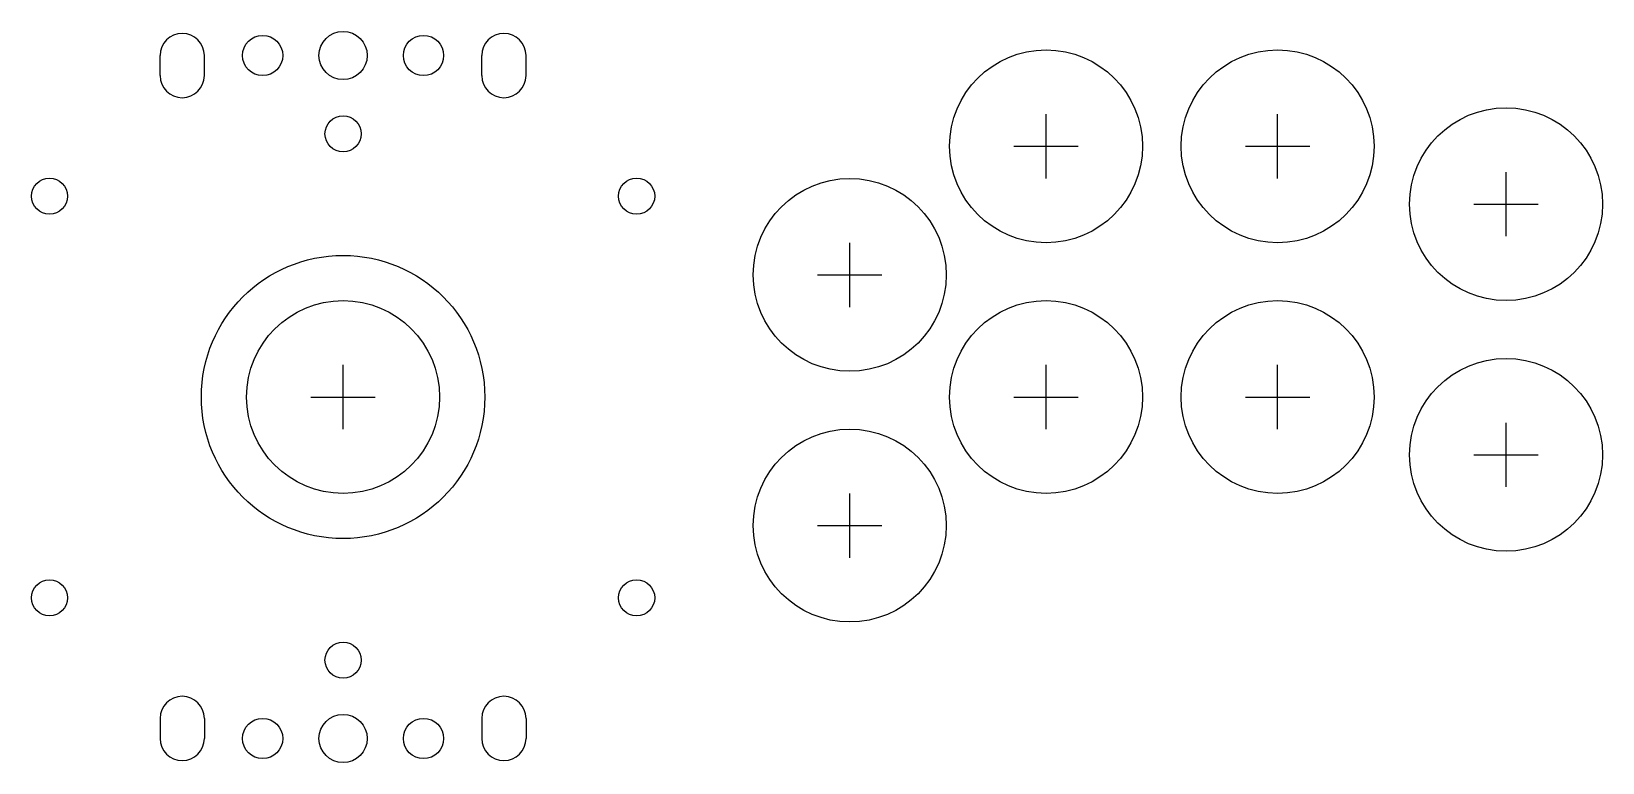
# Model space of a CAD drawing. Header units: millimetres. Extents: x -39 to 157, y -46 to 46.
import ezdxf

# ---------------------------------------------------------------- set-up
doc = ezdxf.new("R2010")
doc.units = ezdxf.units.MM
for name, color, linetype in [('BUTTONS', 1, 'Continuous'), ('GL_PLATE_HOLES', 2, 'Continuous'), ('JOYSTICK_BORE_24', 5, 'Continuous'), ('JOYSTICK_BORE_35.25', 3, 'Continuous'), ('REFERENCE', 8, 'Continuous')]:
    doc.layers.add(name, color=color, linetype=linetype)

msp = doc.modelspace()

# ---------------------------------------------------------------- linework, layer by layer
at = {"layer": 'BUTTONS'}
for centre in [(87.4, 31.2), (116.2, 31.2), (144.6, 24), (63, 15.2), (87.4, 0), (116.2, 0), (144.6, -7.2), (63, -16)]:
    msp.add_circle(centre, 12, dxfattribs=at)
at = {"layer": 'GL_PLATE_HOLES'}
for p, q in [((-22.75, 40), (-22.75, 42.5)), ((-17.25, 40), (-17.25, 42.5)), ((17.25, 40), (17.25, 42.5)), ((22.75, 40), (22.75, 42.5)), ((-22.75, -40), (-22.75, -42.5)), ((-17.25, -40), (-17.25, -42.5)), ((17.25, -40), (17.25, -42.5)), ((22.75, -40), (22.75, -42.5))]:
    msp.add_line(p, q, dxfattribs=at)
for centre, radius in [((-10, 42.5), 2.5), ((0, 42.5), 3), ((10, 42.5), 2.5), ((0, 32.75), 2.25), ((-36.5, 25), 2.25), ((36.5, 25), 2.25), ((-36.5, -25), 2.25), ((36.5, -25), 2.25), ((0, -32.75), 2.25), ((-10, -42.5), 2.5), ((0, -42.5), 3), ((10, -42.5), 2.5)]:
    msp.add_circle(centre, radius, dxfattribs=at)
for centre, start, end in [((-20, 42.5), 0, 180), ((20, 42.5), 0, 180), ((-20, 40), 180, 360), ((20, 40), 180, 360), ((-20, -40), 0, 180), ((20, -40), 0, 180), ((-20, -42.5), -180, 0), ((20, -42.5), -180, 0)]:
    msp.add_arc(centre, 2.75, start, end, dxfattribs=at)
at = {"layer": 'JOYSTICK_BORE_24'}
msp.add_circle((0, 0), 12, dxfattribs=at)
at = {"layer": 'JOYSTICK_BORE_35.25'}
msp.add_circle((0, 0), 17.62, dxfattribs=at)
at = {"layer": 'REFERENCE'}
for p, q in [((87.4, 27.2), (87.4, 35.2)), ((116.2, 27.2), (116.2, 35.2)), ((83.4, 31.2), (91.4, 31.2)), ((112.2, 31.2), (120.2, 31.2)), ((144.6, 20), (144.6, 28)), ((140.6, 24), (148.6, 24)), ((63, 11.2), (63, 19.2)), ((59, 15.2), (67, 15.2)), ((0, -4), (0, 4)), ((87.4, -4), (87.4, 4)), ((116.2, -4), (116.2, 4)), ((-4, 0), (4, 0)), ((83.4, 0), (91.4, 0)), ((112.2, 0), (120.2, 0)), ((144.6, -11.2), (144.6, -3.2)), ((140.6, -7.2), (148.6, -7.2)), ((63, -20), (63, -12)), ((59, -16), (67, -16))]:
    msp.add_line(p, q, dxfattribs=at)

doc.saveas('drawing.dxf')
